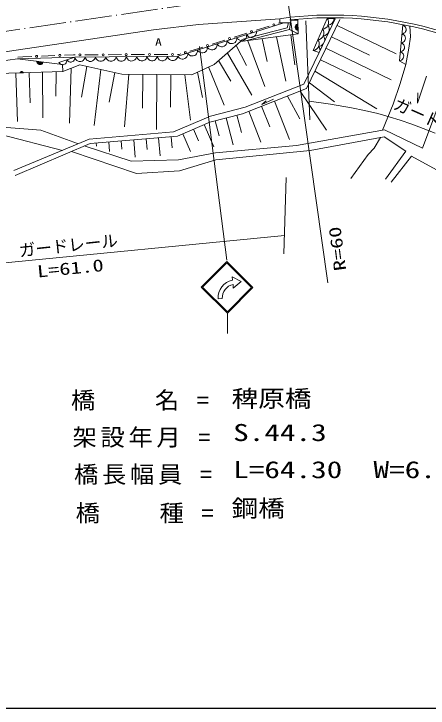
# Model space of a CAD drawing. Units: millimetres, scale not verified. Extents: x 83137 to 723137, y -7377 to 352623.
# Drawn here: x 442674 to 505278, y 177623 to 282411 of the extents above; entities that cross this region are included whole.
import ezdxf
from ezdxf.enums import TextEntityAlignment as Align

# ---------------------------------------------------------------- set-up
doc = ezdxf.new("R2010")
doc.units = ezdxf.units.MM
doc.header["$LTSCALE"] = 1000
doc.linetypes.add('USER1', pattern=[7.000001, 5.508197, -0.688525, 0.114754, -0.688525])
for name, color, linetype, lineweight in [('M-TTL-BAND', 7, 'Continuous', 25), ('S-BGD', 1, 'Continuous', 13), ('S-BGD-HTXT', 6, 'Continuous', 13), ('S-BMK', 3, 'USER1', 13)]:
    doc.layers.add(name, color=color, linetype=linetype, lineweight=lineweight)
doc.styles.add('ＭＳ ゴシック', font='')
doc.styles.get('ＭＳ ゴシック').set_extended_font_data('MS Gothic')

msp = doc.modelspace()

# ---------------------------------------------------------------- linework, layer by layer
at = {"layer": 'M-TTL-BAND'}
msp.add_line((83137, 177623), (622137, 177623), dxfattribs=at)
at = {"layer": 'S-BGD'}
for p, q in [((482888, 281677), (484420, 281895)), ((470572, 280802), (482888, 281677)), ((479335, 279744), (483449, 281073)), ((482641, 280995), (482888, 281073)), ((482888, 281677), (482888, 281073)), ((482888, 281073), (484472, 281073)), ((483952, 280300), (484157, 281073)), ((484314, 280058), (484532, 281460)), ((484532, 281460), (485571, 281460)), ((485377, 280815), (485473, 280878)), ((485463, 280865), (485489, 279965)), ((485473, 280878), (485587, 280918)), ((485552, 279942), (485525, 280892)), ((485571, 281460), (485631, 279377)), ((485587, 280918), (485615, 279919)), ((486773, 281384), (487422, 266438)), ((486919, 271146), (491932, 281548)), ((487903, 276901), (490018, 281725)), ((491242, 281687), (488831, 276604)), ((490018, 281725), (491242, 281687)), ((419998, 273579), (463762, 279989)), ((463762, 279989), (470572, 280802)), ((477112, 278535), (483952, 280300)), ((477474, 278294), (484314, 280058)), ((479302, 279946), (481238, 280555)), ((485631, 279377), (484314, 280058)), ((485179, 280484), (485213, 280603)), ((485183, 280329), (485179, 280484)), ((485224, 280213), (485183, 280329)), ((485213, 280603), (485270, 280714)), ((485221, 280593), (485232, 280220)), ((485287, 280105), (485224, 280213)), ((485270, 280714), (485377, 280815)), ((485297, 280107), (485280, 280712)), ((485400, 280010), (485287, 280105)), ((485341, 280776), (485362, 280049)), ((485499, 279956), (485400, 280010)), ((485425, 280001), (485402, 280823)), ((485615, 279919), (485499, 279956)), ((491515, 280682), (500426, 276387)), ((500949, 275345), (501451, 280734)), ((501600, 280665), (501451, 280734)), ((501725, 280576), (501600, 280665)), ((501861, 280431), (501725, 280576)), ((501928, 280275), (501861, 280431)), ((501879, 279749), (501944, 279903)), ((501963, 280112), (501928, 280275)), ((501944, 279903), (501963, 280112)), ((502631, 278926), (502537, 280610)), ((467461, 276014), (479335, 279744)), ((475963, 278897), (477899, 279506)), ((476361, 278622), (476367, 278811)), ((476367, 278811), (476476, 278658)), ((476946, 278222), (485631, 279377)), ((477712, 278708), (477805, 278917)), ((477805, 278917), (477845, 279088)), ((477845, 279088), (477851, 279278)), ((477851, 279278), (477960, 279124)), ((477960, 279124), (478095, 279008)), ((478095, 279008), (478291, 278890)), ((478291, 278890), (478482, 278852)), ((478482, 278852), (478674, 278851)), ((478674, 278851), (478904, 278923)), ((478904, 278923), (479061, 279034)), ((479061, 279034), (479196, 279174)), ((479196, 279174), (479290, 279383)), ((479290, 279383), (479330, 279555)), ((479330, 279555), (479335, 279744)), ((482374, 278944), (483785, 272239)), ((484545, 279233), (485143, 274742)), ((490679, 278948), (496412, 276185)), ((501325, 279386), (501485, 279423)), ((501475, 279318), (501325, 279386)), ((501599, 279228), (501475, 279318)), ((501485, 279423), (501624, 279491)), ((501735, 279083), (501599, 279228)), ((501624, 279491), (501784, 279609)), ((501802, 278928), (501735, 279083)), ((501784, 279609), (501879, 279749)), ((501838, 278765), (501802, 278928)), ((501819, 278556), (501838, 278765)), ((502381, 277211), (502631, 278926)), ((472624, 277848), (474560, 278456)), ((472935, 274789), (476946, 278222)), ((473352, 277518), (473392, 277689)), ((473392, 277689), (473398, 277879)), ((473398, 277879), (473507, 277726)), ((473507, 277726), (473642, 277609)), ((474608, 277635), (474743, 277775)), ((474743, 277775), (474837, 277984)), ((474837, 277984), (474877, 278156)), ((474877, 278156), (474882, 278345)), ((474882, 278345), (474992, 278192)), ((474992, 278192), (475126, 278075)), ((475126, 278075), (475322, 277957)), ((475322, 277957), (475513, 277920)), ((475513, 277920), (475705, 277919)), ((475705, 277919), (475935, 277991)), ((475935, 277991), (476092, 278101)), ((476092, 278101), (476228, 278242)), ((476228, 278242), (476321, 278450)), ((476321, 278450), (476361, 278622)), ((476476, 278658), (476611, 278541)), ((476611, 278541), (476807, 278424)), ((476807, 278424), (476998, 278386)), ((476998, 278386), (477190, 278385)), ((477190, 278385), (477420, 278457)), ((477420, 278457), (477577, 278568)), ((477577, 278568), (477712, 278708)), ((478031, 278366), (480617, 271436)), ((480203, 278655), (480938, 275206)), ((501200, 278039), (501360, 278075)), ((501350, 277971), (501200, 278039)), ((501474, 277881), (501350, 277971)), ((501360, 278075), (501498, 278144)), ((501610, 277736), (501474, 277881)), ((501498, 278144), (501659, 278261)), ((501677, 277580), (501610, 277736)), ((501659, 278261), (501753, 278402)), ((501753, 278402), (501819, 278556)), ((469285, 276798), (471221, 277407)), ((470384, 276585), (470423, 276757)), ((470423, 276757), (470429, 276946)), ((470429, 276946), (470539, 276793)), ((470539, 276793), (470673, 276676)), ((470673, 276676), (470869, 276558)), ((470748, 277466), (474868, 245252)), ((471482, 276592), (471639, 276703)), ((471639, 276703), (471775, 276843)), ((471775, 276843), (471868, 277052)), ((471868, 277052), (471908, 277223)), ((471908, 277223), (471914, 277413)), ((471914, 277413), (472023, 277259)), ((472023, 277259), (472157, 277143)), ((472157, 277143), (472353, 277025)), ((472353, 277025), (472545, 276987)), ((472545, 276987), (472737, 276986)), ((472737, 276986), (472967, 277058)), ((472967, 277058), (473124, 277169)), ((473124, 277169), (473259, 277309)), ((473259, 277309), (473352, 277518)), ((473642, 277609), (473838, 277491)), ((473838, 277491), (474029, 277453)), ((474029, 277453), (474221, 277452)), ((474221, 277452), (474451, 277525)), ((474451, 277525), (474608, 277635)), ((476277, 277650), (477810, 274605)), ((488831, 276604), (487903, 276901)), ((489843, 277214), (499703, 272462)), ((501075, 276692), (501234, 276728)), ((501224, 276624), (501075, 276692)), ((501234, 276728), (501373, 276797)), ((501373, 276797), (501533, 276914)), ((501533, 276914), (501628, 277055)), ((501628, 277055), (501693, 277208)), ((501713, 277417), (501677, 277580)), ((501693, 277208), (501713, 277417)), ((501914, 274780), (502381, 277211)), ((420636, 272671), (443233, 275602)), ((443233, 275602), (451895, 275878)), ((443233, 275602), (450023, 274786)), ((443250, 275856), (444033, 275918)), ((444033, 275918), (445382, 275975)), ((446850, 276036), (448878, 276120)), ((449459, 275086), (451895, 275878)), ((450347, 276181), (451695, 276238)), ((451695, 276238), (451930, 276238)), ((451861, 275581), (451892, 275722)), ((451892, 275722), (451895, 275878)), ((451895, 275878), (467461, 276014)), ((451895, 275878), (451955, 275700)), ((451955, 275700), (452050, 275549)), ((453303, 275560), (453391, 275712)), ((453391, 275712), (453452, 275892)), ((453400, 276242), (455430, 276248)), ((453452, 275892), (453512, 275713)), ((453512, 275713), (453606, 275562)), ((454859, 275573), (454948, 275726)), ((454948, 275726), (455008, 275905)), ((455008, 275905), (455068, 275727)), ((455068, 275727), (455163, 275576)), ((456416, 275587), (456504, 275739)), ((456504, 275739), (456565, 275919)), ((456565, 275919), (456625, 275740)), ((456625, 275740), (456719, 275589)), ((456900, 276251), (458930, 276257)), ((457822, 275428), (457972, 275600)), ((457972, 275600), (458061, 275753)), ((458061, 275753), (458121, 275932)), ((458121, 275932), (458181, 275754)), ((458181, 275754), (458276, 275603)), ((458276, 275603), (458429, 275433)), ((459379, 275441), (459529, 275614)), ((459529, 275614), (459617, 275766)), ((459617, 275766), (459678, 275946)), ((459678, 275946), (459738, 275768)), ((459738, 275768), (459832, 275617)), ((459832, 275617), (459986, 275447)), ((460400, 276261), (462430, 276266)), ((460935, 275455), (461086, 275627)), ((461086, 275627), (461174, 275780)), ((461174, 275780), (461234, 275960)), ((461234, 275960), (461294, 275781)), ((461294, 275781), (461389, 275630)), ((461389, 275630), (461542, 275460)), ((462492, 275468), (462642, 275641)), ((462642, 275641), (462730, 275794)), ((462730, 275794), (462791, 275973)), ((462791, 275973), (462851, 275795)), ((462851, 275795), (462946, 275644)), ((462946, 275644), (463099, 275474)), ((463900, 276270), (465930, 276275)), ((464048, 275482), (464199, 275655)), ((464199, 275655), (464287, 275807)), ((464287, 275807), (464347, 275987)), ((464347, 275987), (464407, 275808)), ((464407, 275808), (464502, 275657)), ((464502, 275657), (464655, 275487)), ((465605, 275496), (465755, 275668)), ((465755, 275668), (465843, 275821)), ((465843, 275821), (465904, 276000)), ((465904, 276000), (465964, 275822)), ((465964, 275822), (466059, 275671)), ((466059, 275671), (466212, 275501)), ((467161, 275509), (467312, 275682)), ((467312, 275682), (467400, 275834)), ((467400, 276279), (467635, 276280)), ((467400, 275834), (467461, 276014)), ((467461, 276014), (467570, 275860)), ((467570, 275860), (467704, 275744)), ((467635, 276280), (467882, 276358)), ((467704, 275744), (467900, 275626)), ((467900, 275626), (468092, 275588)), ((468283, 275587), (468514, 275660)), ((468514, 275660), (468670, 275770)), ((468670, 275770), (468806, 275910)), ((468806, 275910), (468899, 276119)), ((468899, 276119), (468939, 276291)), ((468939, 276291), (468945, 276480)), ((468945, 276480), (469054, 276327)), ((469054, 276327), (469189, 276210)), ((469189, 276210), (469385, 276092)), ((469385, 276092), (469576, 276054)), ((469576, 276054), (469768, 276054)), ((469768, 276054), (469998, 276126)), ((469998, 276126), (470155, 276236)), ((470155, 276236), (470290, 276377)), ((470290, 276377), (470384, 276585)), ((470869, 276558), (471060, 276521)), ((471060, 276521), (471252, 276520)), ((471252, 276520), (471482, 276592)), ((474940, 276505), (478612, 270153)), ((486509, 271814), (488831, 276604)), ((501349, 276534), (501224, 276624)), ((501485, 276389), (501349, 276534)), ((501408, 275567), (501503, 275708)), ((501552, 276233), (501485, 276389)), ((501503, 275708), (501568, 275861)), ((501587, 276070), (501552, 276233)), ((501568, 275861), (501587, 276070)), ((504408, 262118), (509770, 276557)), ((446155, 275135), (446132, 275254)), ((446132, 275254), (447125, 275134)), ((447092, 275075), (446149, 275189)), ((446203, 275031), (446155, 275135)), ((446167, 275124), (447060, 275016)), ((447015, 274959), (446199, 275057)), ((446287, 274910), (446203, 275031)), ((446236, 274989), (446958, 274903)), ((446389, 274838), (446287, 274910)), ((446891, 274848), (446291, 274920)), ((446501, 274786), (446389, 274838)), ((446400, 274844), (446770, 274799)), ((446655, 274768), (446501, 274786)), ((446776, 274791), (446655, 274768)), ((446893, 274837), (446776, 274791)), ((447003, 274935), (446893, 274837)), ((447071, 275025), (447003, 274935)), ((447125, 275134), (447071, 275025)), ((449459, 275086), (449550, 274960)), ((449550, 274960), (449662, 274865)), ((449662, 274865), (449824, 274770)), ((449824, 274770), (449982, 274741)), ((449982, 274741), (450140, 274741)), ((450023, 274786), (450061, 273698)), ((450061, 273698), (452630, 274725)), ((450140, 274741), (450329, 274803)), ((450329, 274803), (450457, 274895)), ((450457, 274895), (450567, 275012)), ((450567, 275012), (450643, 275184)), ((450643, 275184), (450674, 275326)), ((450674, 275326), (450677, 275482)), ((450677, 275482), (450768, 275357)), ((450768, 275357), (450880, 275262)), ((450880, 275262), (451042, 275166)), ((451042, 275166), (451200, 275137)), ((451200, 275137), (451358, 275138)), ((451358, 275138), (451547, 275199)), ((451547, 275199), (451675, 275291)), ((451675, 275291), (451786, 275408)), ((451786, 275408), (451861, 275581)), ((452050, 275549), (452203, 275379)), ((452203, 275379), (452375, 275287)), ((452375, 275287), (452559, 275230)), ((452559, 275230), (452800, 275232)), ((452630, 274725), (459015, 273313)), ((452800, 275232), (452982, 275292)), ((452982, 275292), (453153, 275387)), ((453153, 275387), (453303, 275560)), ((453606, 275562), (453760, 275393)), ((453760, 275393), (453932, 275301)), ((453932, 275301), (454115, 275244)), ((454115, 275244), (454356, 275246)), ((454356, 275246), (454539, 275306)), ((454539, 275306), (454709, 275401)), ((454709, 275401), (454859, 275573)), ((455163, 275576), (455316, 275406)), ((455316, 275406), (455488, 275314)), ((455488, 275314), (455672, 275257)), ((455672, 275257), (455913, 275259)), ((455913, 275259), (456095, 275319)), ((456095, 275319), (456266, 275414)), ((456266, 275414), (456416, 275587)), ((456719, 275589), (456873, 275420)), ((456873, 275420), (457045, 275328)), ((457045, 275328), (457228, 275271)), ((457228, 275271), (457469, 275273)), ((457469, 275273), (457652, 275333)), ((457652, 275333), (457822, 275428)), ((458429, 275433), (458601, 275341)), ((458601, 275341), (458785, 275284)), ((458785, 275284), (459026, 275287)), ((459026, 275287), (459208, 275346)), ((459208, 275346), (459379, 275441)), ((459986, 275447), (460158, 275355)), ((460158, 275355), (460341, 275298)), ((460341, 275298), (460582, 275300)), ((460582, 275300), (460765, 275360)), ((460765, 275360), (460935, 275455)), ((461542, 275460), (461714, 275368)), ((461714, 275368), (461898, 275312)), ((461898, 275312), (462139, 275314)), ((462139, 275314), (462321, 275374)), ((462321, 275374), (462492, 275468)), ((463099, 275474), (463271, 275382)), ((463271, 275382), (463454, 275325)), ((463454, 275325), (463696, 275327)), ((463696, 275327), (463878, 275387)), ((463878, 275387), (464048, 275482)), ((464655, 275487), (464827, 275395)), ((464827, 275395), (465011, 275339)), ((465011, 275339), (465252, 275341)), ((465252, 275341), (465434, 275401)), ((465434, 275401), (465605, 275496)), ((466212, 275501), (466384, 275409)), ((466384, 275409), (466567, 275352)), ((466567, 275352), (466809, 275354)), ((466809, 275354), (466991, 275414)), ((466991, 275414), (467161, 275509)), ((468092, 275588), (468283, 275587)), ((469566, 273217), (472935, 274789)), ((473604, 275361), (475443, 272279)), ((489008, 275480), (495107, 272541)), ((500949, 275345), (501109, 275381)), ((500979, 275279), (501914, 274780)), ((501041, 271880), (501914, 274780)), ((501109, 275381), (501248, 275449)), ((501248, 275449), (501408, 275567)), ((423752, 272864), (450061, 273698)), ((443606, 273493), (443625, 273551)), ((444106, 273509), (443606, 273493)), ((443618, 273525), (444093, 273540)), ((443625, 273551), (443652, 273601)), ((444079, 273571), (443629, 273557)), ((443647, 273588), (444058, 273601)), ((443652, 273601), (443699, 273658)), ((444035, 273632), (443671, 273620)), ((443699, 273658), (443753, 273689)), ((443700, 273653), (444003, 273662)), ((443753, 273689), (443811, 273710)), ((443943, 273692), (443757, 273686)), ((443811, 273710), (443888, 273712)), ((443888, 273712), (443948, 273695)), ((443948, 273695), (444004, 273667)), ((444004, 273667), (444054, 273614)), ((444054, 273614), (444086, 273566)), ((444086, 273566), (444106, 273509)), ((445002, 273538), (445146, 268999)), ((447026, 273602), (447066, 266744)), ((449050, 273666), (449031, 269993)), ((451346, 274211), (451077, 265902)), ((453694, 274489), (452881, 269832)), ((455823, 274019), (454806, 265541)), ((457951, 273548), (457092, 269070)), ((470409, 273610), (471192, 269792)), ((472093, 274396), (474441, 268629)), ((488172, 273747), (497503, 268075)), ((442978, 273473), (443210, 266174)), ((459015, 273313), (469566, 273217)), ((460070, 273303), (459378, 265380)), ((462180, 273284), (462134, 268198)), ((464291, 273265), (464215, 264936)), ((466401, 273246), (466356, 268349)), ((468511, 273226), (469387, 266383)), ((505008, 272994), (503651, 268921)), ((477641, 268326), (486509, 271814)), ((487337, 272013), (491111, 269141)), ((500012, 268794), (501041, 271880)), ((477205, 267346), (486919, 271146)), ((485948, 270766), (489920, 264880)), ((503651, 268921), (503716, 270480)), ((481930, 269515), (480137, 268750)), ((484005, 270006), (485910, 266572)), ((472410, 266953), (477641, 268326)), ((480119, 268486), (481349, 265341)), ((480137, 268750), (480782, 269276)), ((482062, 269246), (484324, 263464)), ((498391, 264834), (500012, 268794)), ((472272, 266062), (477205, 267346)), ((478176, 267726), (480011, 263036)), ((466807, 264616), (472410, 266953)), ((473094, 266276), (473689, 263987)), ((474738, 266704), (475799, 262628)), ((476383, 267132), (477060, 264529)), ((440196, 265358), (446727, 264875)), ((467379, 263937), (472272, 266062)), ((471456, 265708), (472916, 262348)), ((440690, 264221), (450034, 261797)), ((446727, 264875), (452293, 262835)), ((454074, 263503), (466807, 264616)), ((468194, 264291), (469349, 261632)), ((469825, 264999), (470592, 263235)), ((485373, 262537), (498703, 264893)), ((498703, 264893), (504408, 262118)), ((442682, 258790), (454074, 263503)), ((454184, 262854), (467379, 263937)), ((457012, 263086), (457130, 261647)), ((458897, 263241), (459000, 261976)), ((460782, 263395), (460997, 260769)), ((462666, 263550), (462798, 261945)), ((464551, 263705), (464775, 260981)), ((466436, 263859), (466573, 262196)), ((487440, 261769), (498656, 263870)), ((497124, 262141), (498091, 263764)), ((498656, 263870), (501933, 261685)), ((442877, 258012), (454184, 262854)), ((453312, 262480), (460410, 260162)), ((455127, 262931), (455165, 262469)), ((473155, 261462), (485373, 262537)), ((496206, 261192), (497124, 262141)), ((451406, 261657), (461210, 258323)), ((467530, 260359), (473155, 261462)), ((473182, 260368), (487440, 261769)), ((493582, 257587), (496206, 261192)), ((501933, 261685), (498824, 257483)), ((499692, 257035), (502745, 260956)), ((502745, 260956), (507093, 258547)), ((460410, 260162), (467530, 260359)), ((467709, 258744), (473182, 260368)), ((461210, 258323), (467709, 258744)), ((470983, 241177), (474852, 245046)), ((474852, 244834), (471195, 241177)), ((474852, 245046), (478805, 241094)), ((478593, 241094), (474852, 244834)), ((475699, 242240), (475666, 242738)), ((475666, 242738), (477031, 242038)), ((474935, 237224), (470983, 241177)), ((471195, 241177), (474935, 237436)), ((478805, 241094), (474935, 237224)), ((474935, 237436), (478593, 241094)), ((475832, 241011), (475799, 241575)), ((477031, 242038), (475832, 241011)), ((473540, 239416), (474171, 239450)), ((474935, 237224), (474935, 234148))]:
    msp.add_line(p, q, dxfattribs=at)
for centre in [(481940, 280775), (478601, 279726), (475262, 278677), (471923, 277627), (468584, 276578), (446116, 276005), (449613, 276151), (452665, 276240), (456165, 276249), (459665, 276259), (463165, 276268), (466665, 276277)]:
    msp.add_circle(centre, 149, dxfattribs=at)
for centre, radius, start, end in [((490186, 225917), 64582, 34.37485, 92.17822), ((490458, 226111), 63872, 49.21893, 96.3811), ((490679, 225569), 56672, 52.8154, 96.34027), ((490636, 225167), 56672, 52.8154, 96.34027), ((489228, 281112), 999, 274.86081, 37.78798), ((490059, 281707), 999, 274.86081, 359.21838), ((488523, 279504), 999, 274.86081, 37.78798), ((489354, 280099), 999, 274.86081, 37.78798), ((488649, 278491), 999, 347.74775, 37.78798), ((487818, 277896), 999, 274.86081, 37.78798), ((488649, 278491), 999, 274.86081, 321.48801), ((487944, 276883), 999, 357.46658, 37.78798), ((476326, 239523), 2788, 102.99844, 182.19086), ((476259, 239537), 2090, 102.72791, 182.39496)]:
    msp.add_arc(centre, radius, start, end, dxfattribs=at)
at = {"layer": 'S-BGD-HTXT'}
for p, q in [((483359, 289587), (490101, 241836)), ((487300, 269255), (490500, 268764)), ((490500, 268764), (493695, 268213)), ((493695, 268213), (495683, 267814)), ((495683, 267814), (497667, 267353)), ((497667, 267353), (499373, 266896)), ((499373, 266896), (501075, 266378)), ((501075, 266378), (502816, 265784)), ((502816, 265784), (504549, 265129)), ((504549, 265129), (506326, 264391)), ((483468, 246210), (483823, 257705)), ((424366, 243155), (483553, 248954))]:
    msp.add_line(p, q, dxfattribs=at)
at = {"layer": 'S-BMK'}
msp.add_line((348091, 266157), (483835, 285955), dxfattribs=at)
msp.add_arc((490986, 226011), 60369, 12.19866, 96.80252, dxfattribs=at)

# ---------------------------------------------------------------- texts
at = {"layer": 'S-BGD', "style": 'ＭＳ ゴシック'}
for s, height, width, p in [('A', 1100, 1.35, (464017, 277279)), ('稗原橋', 2566, 1.15, (475577, 222299)), ('S.44.3', 2566, 1.35, (475811, 217164)), ('L=64.30  W=6.50(8.2)', 2566, 1.35, (475811, 211563)), ('鋼橋', 2566, 1.15, (475577, 205728))]:
    msp.add_text(s, height=height, dxfattribs=dict(at, width=width)).set_placement(p, align=Align.BOTTOM_LEFT)
at = {"layer": 'S-BGD', "char_height": 2566, "attachment_point": 7, "style": 'ＭＳ ゴシック'}
for s, insert in [('\\T1.15;\\W1.05;橋\u3000\u3000名\\~=', (451304, 222532)), ('\\T1.15;\\W1.05;架設年月\\~=', (451538, 216931)), ('\\T1.15;\\W1.05;橋長幅員\\~=', (451771, 211329)), ('\\T1.15;\\W1.05;橋\u3000\u3000種\\~=', (452004, 205494))]:
    msp.add_mtext(s, dxfattribs=dict(at, insert=insert))
at = {"layer": 'S-BGD-HTXT', "style": 'ＭＳ ゴシック'}
for rotation, p in [(336.1, (499647, 267646)), (6.1, (443602, 245208))]:
    msp.add_text('ガードレール', height=1833, rotation=rotation, dxfattribs=at).set_placement(p, align=Align.BOTTOM_LEFT)
at = {"layer": 'S-BGD-HTXT', "style": 'ＭＳ ゴシック', "width": 1.35}
for s, rotation, p in [('R=60', 97.5, (493449, 243804)), ('L=61.0', 5.6, (446325, 242065))]:
    msp.add_text(s, height=1833, rotation=rotation, dxfattribs=at).set_placement(p, align=Align.BOTTOM_LEFT)

doc.saveas('drawing.dxf')
